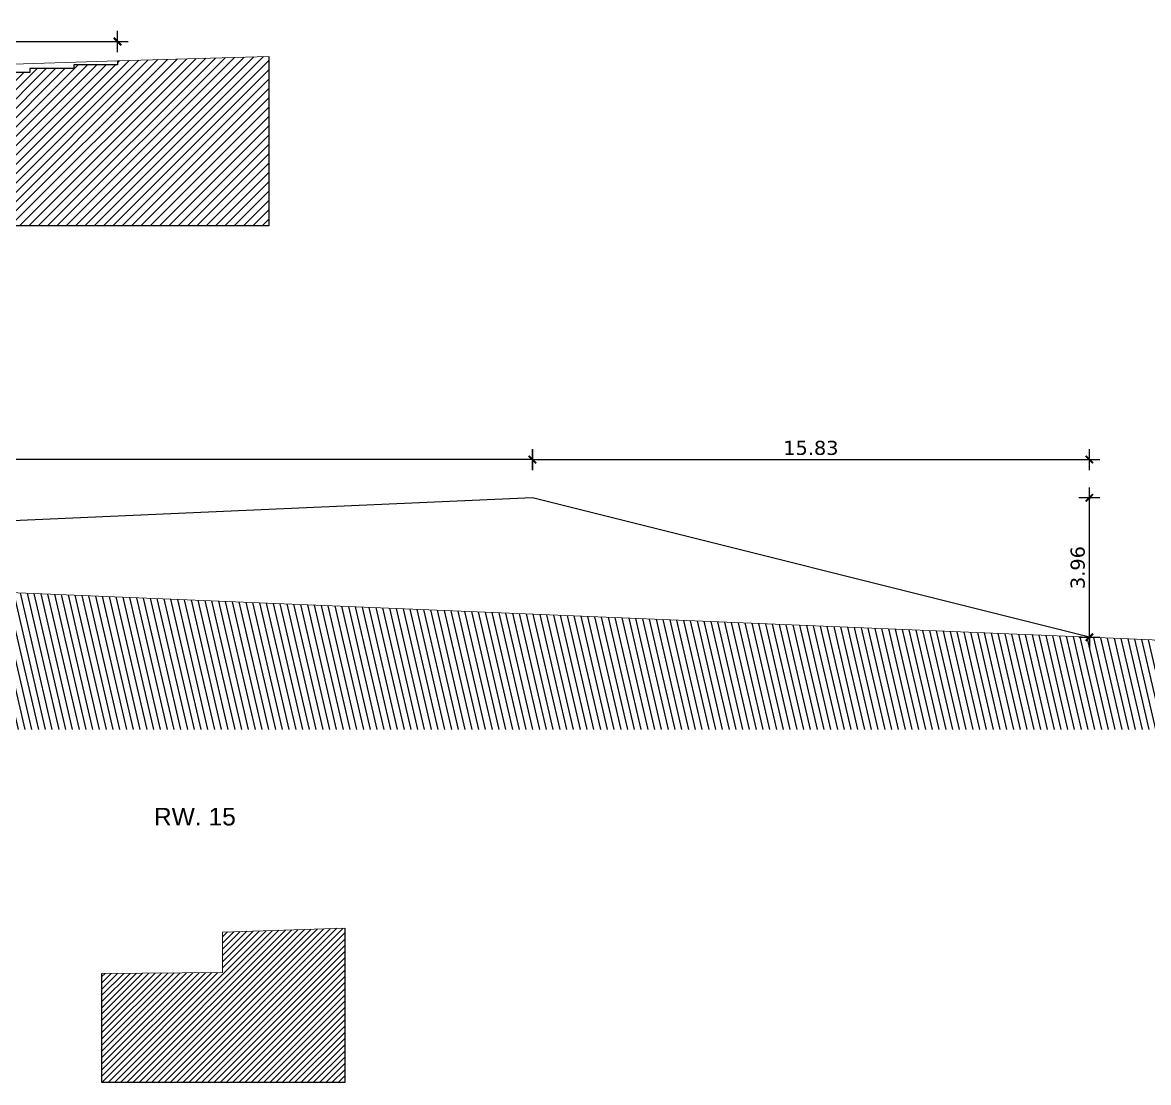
# Model space of a CAD drawing. Header units: metres. Extents: x 678805 to 1359287, y 2747329 to 5497370.
# Drawn here: x 681033.29 to 681065.31, y 2748591.38 to 2748621.5 of the extents above; entities that cross this region are included whole.
import ezdxf

# ---------------------------------------------------------------- set-up
doc = ezdxf.new("R2010")
doc.units = ezdxf.units.M
for name, color, linetype in [('00_XREF_TWQ_BUILDINGS', 7, 'Continuous'), ('XREF_MON_BUILDINGS$0$01-TX-Length Dimensions', 251, 'Continuous'), ('XREF_MON_BUILDINGS$0$02-L-Profiles', 8, 'Continuous'), ('XREF_MON_BUILDINGS$0$A_TEXT_EDIT', 7, 'Continuous'), ('XREF_MON_BUILDINGS$0$COTAUX', 7, 'Continuous')]:
    doc.layers.add(name, color=color, linetype=linetype)
doc.layers.add('XREF_MON_BUILDINGS$0$00_AUX', color=3, linetype='Continuous', plot=False)
doc.layers.add('XREF_MON_BUILDINGS$0$02-L-Structures', color=4, linetype='Continuous', lineweight=15)
doc.styles.add('XREF_MON_BUILDINGS$0$Arial_4', font='arial.ttf', dxfattribs={"height": 1.8})
doc.styles.add('XREF_MON_BUILDINGS$0$E200', font='verdana.ttf', dxfattribs={"height": 0.4})
doc.dimstyles.new('XREF_MON_BUILDINGS$0$E200', dxfattribs={"dimscale": 0.03, "dimtxt": 12, "dimasz": 1, "dimexe": 0.1, "dimexo": 1, "dimgap": 4, "dimtad": 1, "dimzin": 0, "dimdsep": 46, "dimtxsty": 'XREF_MON_BUILDINGS$0$E200', "dimblk1": 'XREF_MON_BUILDINGS$0$LINCOT200', "dimblk2": 'XREF_MON_BUILDINGS$0$LINCOT200', "dimsah": 1, "dimcen": 0.1, "dimdle": 0.1, "dimse1": 1, "dimse2": 1, "dimclrt": 256, "dimadec": 0, "dimazin": 0, "dimtfac": 0.015385, "dimtofl": 0, "dimtmove": 0, "dimatfit": 3, "dimldrblk": 'XREF_MON_BUILDINGS$0$LINCOT200', "dimfxl": 1, "dimtolj": 1, "dimtzin": 0, "dimarcsym": 0})

# ---------------------------------------------------------------- blocks, each defined once
blk = doc.blocks.new('XREF_MON_BUILDINGS$0$LINCOT200')
for p, q in [((0, -10), (0, 10)), ((0, 0), (10, 0))]:
    blk.add_line(p, q)
at = {"const_width": 1.88}
blk.add_lwpolyline([(3.5, -3.5), (-3.5, 3.5)], dxfattribs=at)
at = {"layer": 'XREF_MON_BUILDINGS$0$COTAUX'}
blk.add_line((0, 0), (-1.2, 0), dxfattribs=at)
blk = doc.blocks.new('*D288')
at = {"layer": 'DEFPOINTS', "color": 0, "transparency": 16777216}
for p in [(681035.993, 2748620.961), (681012.798, 2748619.678), (681035.993, 2748619.678)]:
    blk.add_point(p, dxfattribs=at)
at = {"layer": 'XREF_MON_BUILDINGS$0$01-TX-Length Dimensions', "color": 0, "lineweight": -2, "transparency": 16777216}
blk.add_line((681012.829, 2748620.961), (681035.964, 2748620.961), dxfattribs=at)
at = {"layer": 'XREF_MON_BUILDINGS$0$01-TX-Length Dimensions', "color": 0, "lineweight": -2, "transparency": 16777216, "xscale": 0.03, "yscale": 0.03, "zscale": 0.03}
for p, rotation in [((681012.799, 2748620.961), 179.9999999821152), ((681035.994, 2748620.961), 359.9999999821152)]:
    blk.add_blockref('XREF_MON_BUILDINGS$0$LINCOT200', p, dxfattribs=dict(at, rotation=rotation))
at = {"layer": 'XREF_MON_BUILDINGS$0$01-TX-Length Dimensions', "transparency": 16777216, "insert": (681024.397, 2748621.289), "char_height": 0.4, "attachment_point": 5, "rotation": 360, "style": 'XREF_MON_BUILDINGS$0$E200'}
blk.add_mtext('\\A1;23.19', dxfattribs=at)
blk = doc.blocks.new('*D268')
at = {"layer": 'DEFPOINTS', "color": 0, "transparency": 16777216}
for p in [(681063.625, 2748607.992), (681063.625, 2748607.992), (681063.625, 2748604.032)]:
    blk.add_point(p, dxfattribs=at)
at = {"layer": 'XREF_MON_BUILDINGS$0$01-TX-Length Dimensions', "color": 0, "lineweight": -2, "transparency": 16777216}
blk.add_line((681063.625, 2748604.062), (681063.625, 2748607.962), dxfattribs=at)
at = {"layer": 'XREF_MON_BUILDINGS$0$01-TX-Length Dimensions', "color": 0, "lineweight": -2, "transparency": 16777216, "xscale": 0.03, "yscale": 0.03, "zscale": 0.03}
for p, rotation in [((681063.625, 2748607.992), 90.00000000252898), ((681063.625, 2748604.032), 270.000000002529)]:
    blk.add_blockref('XREF_MON_BUILDINGS$0$LINCOT200', p, dxfattribs=dict(at, rotation=rotation))
at = {"layer": 'XREF_MON_BUILDINGS$0$01-TX-Length Dimensions', "transparency": 16777216, "insert": (681063.296, 2748606.012), "char_height": 0.4, "attachment_point": 5, "rotation": 90, "style": 'XREF_MON_BUILDINGS$0$E200'}
blk.add_mtext('\\A1;3.96', dxfattribs=at)
blk = doc.blocks.new('*D269')
at = {"layer": 'DEFPOINTS', "color": 0, "transparency": 16777216}
for p in [(681063.625, 2748609.081), (681047.79, 2748607.992), (681063.625, 2748607.992)]:
    blk.add_point(p, dxfattribs=at)
at = {"layer": 'XREF_MON_BUILDINGS$0$01-TX-Length Dimensions', "color": 0, "lineweight": -2, "transparency": 16777216}
blk.add_line((681047.82, 2748609.081), (681063.595, 2748609.081), dxfattribs=at)
at = {"layer": 'XREF_MON_BUILDINGS$0$01-TX-Length Dimensions', "color": 0, "lineweight": -2, "transparency": 16777216, "xscale": 0.03, "yscale": 0.03, "zscale": 0.03}
for p, rotation in [((681047.79, 2748609.081), 180.0001087866005), ((681063.625, 2748609.081), 0.000108786600554856)]:
    blk.add_blockref('XREF_MON_BUILDINGS$0$LINCOT200', p, dxfattribs=dict(at, rotation=rotation))
at = {"layer": 'XREF_MON_BUILDINGS$0$01-TX-Length Dimensions', "transparency": 16777216, "insert": (681055.707, 2748609.41), "char_height": 0.4, "attachment_point": 5, "rotation": 0.0001, "style": 'XREF_MON_BUILDINGS$0$E200'}
blk.add_mtext('\\A1;15.83', dxfattribs=at)
blk = doc.blocks.new('*D270')
at = {"layer": 'DEFPOINTS', "color": 0, "transparency": 16777216}
for p in [(681009.099, 2748609.081), (681009.099, 2748607.992), (681047.79, 2748607.992)]:
    blk.add_point(p, dxfattribs=at)
at = {"layer": 'XREF_MON_BUILDINGS$0$01-TX-Length Dimensions', "color": 0, "lineweight": -2, "transparency": 16777216}
blk.add_line((681047.76, 2748609.081), (681009.129, 2748609.081), dxfattribs=at)
at = {"layer": 'XREF_MON_BUILDINGS$0$01-TX-Length Dimensions', "color": 0, "lineweight": -2, "transparency": 16777216, "xscale": 0.03, "yscale": 0.03, "zscale": 0.03}
for p, rotation in [((681009.099, 2748609.081), 180.0000000052873), ((681047.79, 2748609.081), 5.287303213590047e-09)]:
    blk.add_blockref('XREF_MON_BUILDINGS$0$LINCOT200', p, dxfattribs=dict(at, rotation=rotation))
at = {"layer": 'XREF_MON_BUILDINGS$0$01-TX-Length Dimensions', "transparency": 16777216, "insert": (681028.444, 2748609.41), "char_height": 0.4, "attachment_point": 5, "rotation": 0, "style": 'XREF_MON_BUILDINGS$0$E200'}
blk.add_mtext('\\A1;38.69', dxfattribs=at)
blk = doc.blocks.new('XREF_MON_BUILDINGS')
at = {"layer": 'XREF_MON_BUILDINGS$0$02-L-Profiles'}
h = blk.add_hatch(dxfattribs=at)
h.set_pattern_fill('ANSI31', color=256, scale=1.5)
h.set_pattern_definition([(45, (680957.63948, 2748615.72144), (-0.13258252, 0.13258252), [])])
h.paths.add_polyline_path([(681040.299, 2748620.535), (681035.993, 2748620.415), (681035.993, 2748620.303), (681034.747, 2748620.303), (681034.747, 2748620.192), (681033.502, 2748620.192), (681033.502, 2748620.081), (681032.256, 2748620.081), (681032.256, 2748619.97), (681031.011, 2748619.97), (681031.011, 2748619.858), (681029.765, 2748619.858), (681029.765, 2748619.747), (681028.519, 2748619.747), (681028.519, 2748619.636), (681027.274, 2748619.636), (681027.274, 2748619.524), (681026.028, 2748619.524), (681026.028, 2748619.413), (681024.782, 2748619.413), (681024.782, 2748619.302), (681023.537, 2748619.302), (681023.537, 2748619.191), (681022.291, 2748619.191), (681022.291, 2748619.079), (681021.045, 2748619.079), (681021.045, 2748618.968), (681019.8, 2748618.968), (681019.8, 2748618.857), (681018.554, 2748618.857), (681018.554, 2748618.746), (681017.308, 2748618.746), (681017.308, 2748618.634), (681016.063, 2748618.634), (681016.063, 2748618.523), (681014.817, 2748618.523), (681014.817, 2748618.412), (681013.571, 2748618.412), (681013.571, 2748618.3), (681012.326, 2748618.3), (681012.326, 2748618.189), (681011.199, 2748618.189), (681011.08, 2748618.078), (681004.667, 2748618.13), (681004.667, 2748615.721), (681040.299, 2748615.721)])
h = blk.add_hatch(dxfattribs=at)
h.set_pattern_fill('ANSI31', color=256, scale=1.5, angle=26.1958)
h.set_pattern_definition([(103.0981, (680988.99922, 2748594.36275), (-0.1826219, -0.04249102), [])])
h.paths.add_polyline_path([(681069.657, 2748603.775), (681063.625, 2748604.032), (681009.099, 2748606.293), (681001.062, 2748605.971), (681001.062, 2748601.414), (681069.657, 2748601.414)])
h = blk.add_hatch(dxfattribs=at)
h.set_pattern_fill('ANSI31', color=256)
h.set_pattern_definition([(45, (681011.05724, 2748591.45939), (-0.08838835, 0.08838835), [])])
h.paths.add_polyline_path([(681042.452, 2748595.769), (681038.981, 2748595.652), (681038.981, 2748594.504), (681035.552, 2748594.473), (681035.552, 2748591.38), (681042.452, 2748591.38)])
at = {"layer": 'XREF_MON_BUILDINGS$0$00_AUX'}
for points in [[(681040.299, 2748620.535), (681040.299, 2748615.721), (681004.667, 2748615.721), (681004.667, 2748618.13)], [(681035.993, 2748620.415), (681035.993, 2748620.303), (681034.747, 2748620.303), (681034.747, 2748620.192), (681033.502, 2748620.192), (681033.502, 2748620.081), (681032.256, 2748620.081)], [(681042.452, 2748595.769), (681042.452, 2748591.38), (681035.552, 2748591.38), (681035.552, 2748594.473)]]:
    blk.add_lwpolyline(points, dxfattribs=at)
at = {"layer": 'XREF_MON_BUILDINGS$0$02-L-Profiles'}
for p, q in [((681047.79, 2748607.992), (681009.099, 2748606.293)), ((681063.625, 2748604.032), (681047.79, 2748607.992))]:
    blk.add_line(p, q, dxfattribs=at)
at = {"layer": 'XREF_MON_BUILDINGS$0$02-L-Structures'}
for points in [[(681040.299, 2748620.535), (681035.993, 2748620.415), (681012.798, 2748619.678), (681011.08, 2748618.078), (681004.667, 2748618.13)], [(681001.062, 2748605.971), (681009.099, 2748606.293), (681063.625, 2748604.032), (681069.657, 2748603.775)], [(681042.452, 2748595.769), (681038.981, 2748595.652), (681038.981, 2748594.504), (681035.552, 2748594.473)]]:
    blk.add_lwpolyline(points, dxfattribs=at)
at = {"layer": 'XREF_MON_BUILDINGS$0$A_TEXT_EDIT', "color": 22, "lineweight": 211, "insert": (681037.029, 2748599.184), "char_height": 0.5, "attachment_point": 1, "rotation": 0.0001, "line_spacing_factor": 0.938532, "style": 'XREF_MON_BUILDINGS$0$Arial_4'}
blk.add_mtext_dynamic_manual_height_columns('RW. 15', width=4.64077, gutter_width=0.02, heights=[0], dxfattribs=at)
at = {"layer": 'XREF_MON_BUILDINGS$0$01-TX-Length Dimensions'}
dim = blk.add_linear_dim(base=(681035.9932, 2748620.9614), p1=(681012.7983, 2748619.6783), p2=(681035.9932, 2748619.6783), angle=360, dimstyle='XREF_MON_BUILDINGS$0$E200', dxfattribs=at)
dim.commit()
dim.dimension.update_dxf_attribs({"geometry": '*D288', "text_midpoint": (681024.3957, 2748620.9614), "dimtype": 129})
for p1, p2, distance, picture, middle in [((681047.79, 2748607.992), (681009.099, 2748607.992), -1.088, '*D270', (681028.444, 2748609.41)), ((681047.7901, 2748607.9924), (681063.6248, 2748607.9924), 1.0883, '*D269', (681055.7074, 2748609.4099)), ((681063.625, 2748604.032), (681063.625, 2748607.992), 0, '*D268', (681063.297, 2748606.012))]:
    dim = blk.add_aligned_dim(p1=p1, p2=p2, distance=distance, dimstyle='XREF_MON_BUILDINGS$0$E200', dxfattribs=at)
    dim.commit()
    dim.dimension.update_dxf_attribs({"geometry": picture, "text_midpoint": middle})

msp = doc.modelspace()

# ---------------------------------------------------------------- block references
at = {"layer": '00_XREF_TWQ_BUILDINGS'}
msp.add_blockref('XREF_MON_BUILDINGS', (0, 0), dxfattribs=at)

# ---------------------------------------------------------------- next in the draw order: block references
msp.add_blockref('XREF_MON_BUILDINGS', (0, 0))

doc.saveas('drawing.dxf')
